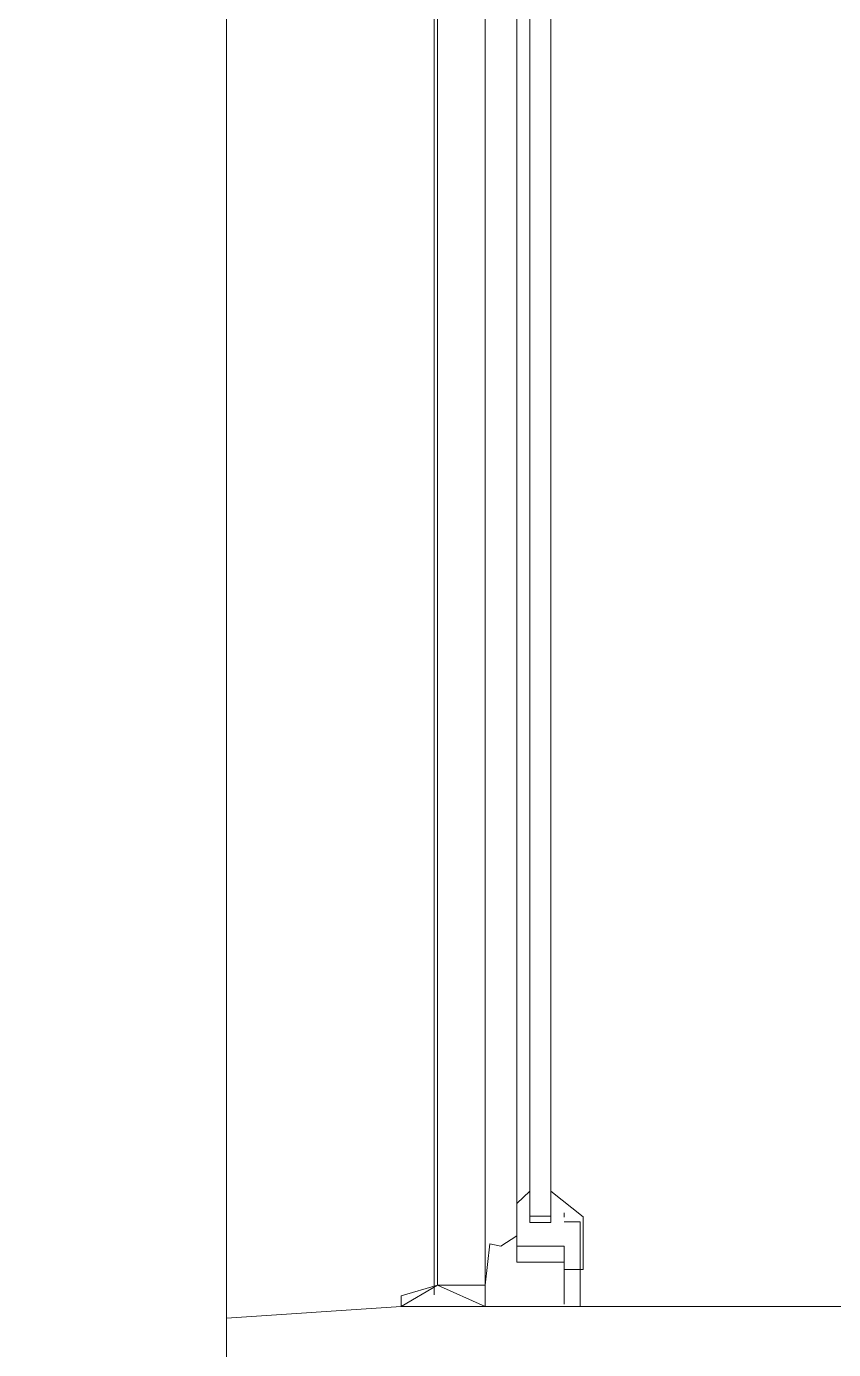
# Model space of a CAD drawing. Header units: metres. Extents: x -12536 to 12621, y -17191 to 9596.
# Drawn here: x -11366 to -11289.5, y -11668.3 to -11542.8 of the extents above; entities that cross this region are included whole.
import ezdxf

# ---------------------------------------------------------------- set-up
doc = ezdxf.new("R2010")
doc.units = ezdxf.units.M
doc.header["$MEASUREMENT"] = 0
doc.layers.add('Calque commun', color=7, linetype='Continuous')

msp = doc.modelspace()

# ---------------------------------------------------------------- linework, layer by layer
at = {"layer": 'Calque commun', "color": 7, "linetype": 'Continuous', "lineweight": 5}
for p, q in [((-11346.989, -11444.18), (-11346.989, -11667.372)), ((-11327.33, -11444.18), (-11327.33, -11663.084)), ((-11326.99, -11449.179), (-11326.99, -11662.181)), ((-11322.497, -11449.179), (-11322.491, -11662.181)), ((-11318.264, -11453.448), (-11318.264, -11656.215)), ((-11316.263, -11453.448), (-11316.263, -11656.215)), ((-11319.489, -11454.256), (-11319.489, -11654.412)), ((-11319.489, -11654.412), (-11318.264, -11653.256)), ((-11316.263, -11653.252), (-11313.19, -11655.686)), ((-11319.489, -11658.488), (-11319.489, -11654.412)), ((-11318.264, -11655.622), (-11316.263, -11655.622)), ((-11314.989, -11655.299), (-11314.989, -11655.709)), ((-11313.19, -11655.686), (-11313.19, -11660.686)), ((-11319.489, -11659.988), (-11319.489, -11657.204)), ((-11318.264, -11656.215), (-11316.263, -11656.215)), ((-11314.989, -11656.18), (-11313.489, -11656.18)), ((-11313.489, -11656.18), (-11313.489, -11664.18)), ((-11322.491, -11662.181), (-11322.049, -11658.262)), ((-11322.049, -11658.262), (-11320.989, -11658.488)), ((-11320.989, -11658.488), (-11319.489, -11657.488)), ((-11319.489, -11658.488), (-11319.489, -11659.988)), ((-11314.989, -11658.488), (-11319.489, -11658.488)), ((-11314.989, -11663.988), (-11314.989, -11658.488)), ((-11314.989, -11659.988), (-11319.489, -11659.988)), ((-11319.489, -11659.988), (-11314.989, -11659.988)), ((-11313.19, -11660.686), (-11314.989, -11660.686))]:
    msp.add_line(p, q, dxfattribs=at)
at = {"layer": 'Calque commun', "color": 7, "linetype": 'Continuous', "lineweight": 20}
for p, q in [((-11330.438, -11664.181), (-11346.989, -11665.286)), ((-11314.99, -11664.181), (-11330.438, -11664.181)), ((-10706.988, -11664.181), (-11314.99, -11664.181)), ((-11346.989, -11665.286), (-11346.989, -11674.182))]:
    msp.add_line(p, q, dxfattribs=at)

# ---------------------------------------------------------------- meshes
at = {"layer": 'Calque commun', "color": 7, "linetype": 'Continuous', "lineweight": 5}
mesh = msp.add_polyface(dxfattribs=at)
corners = [(-6255.473, -10253.272), (-12255.473, -10253.272), (-12255.473, -14453.272), (-6255.473, -14453.272)]
mesh.append_faces([[corners[k] for k in face] for face in [(0, 1, 2, 3)]], dxfattribs={"color": 7})
at = {"layer": 'Calque commun', "color": 7, "linetype": 'Continuous', "lineweight": 20}
mesh = msp.add_polyface(dxfattribs=at)
corners = [(-11330.45, -11664.182), (-11322.491, -11664.181), (-11326.99, -11662.181), (-11330.45, -11663.181), (-11322.491, -11662.181)]
mesh.append_faces([[corners[k] for k in face] for face in [(4, 2, 1)]], dxfattribs={"vtx1": -1, "color": 7})
mesh.append_faces([[corners[k] for k in face] for face in [(0, 1, 2)]], dxfattribs={"vtx1": -1, "vtx2": -1, "color": 7})
mesh.append_faces([[corners[k] for k in face] for face in [(2, 3, 0)]], dxfattribs={"vtx2": -1, "color": 7})

doc.saveas('drawing.dxf')
